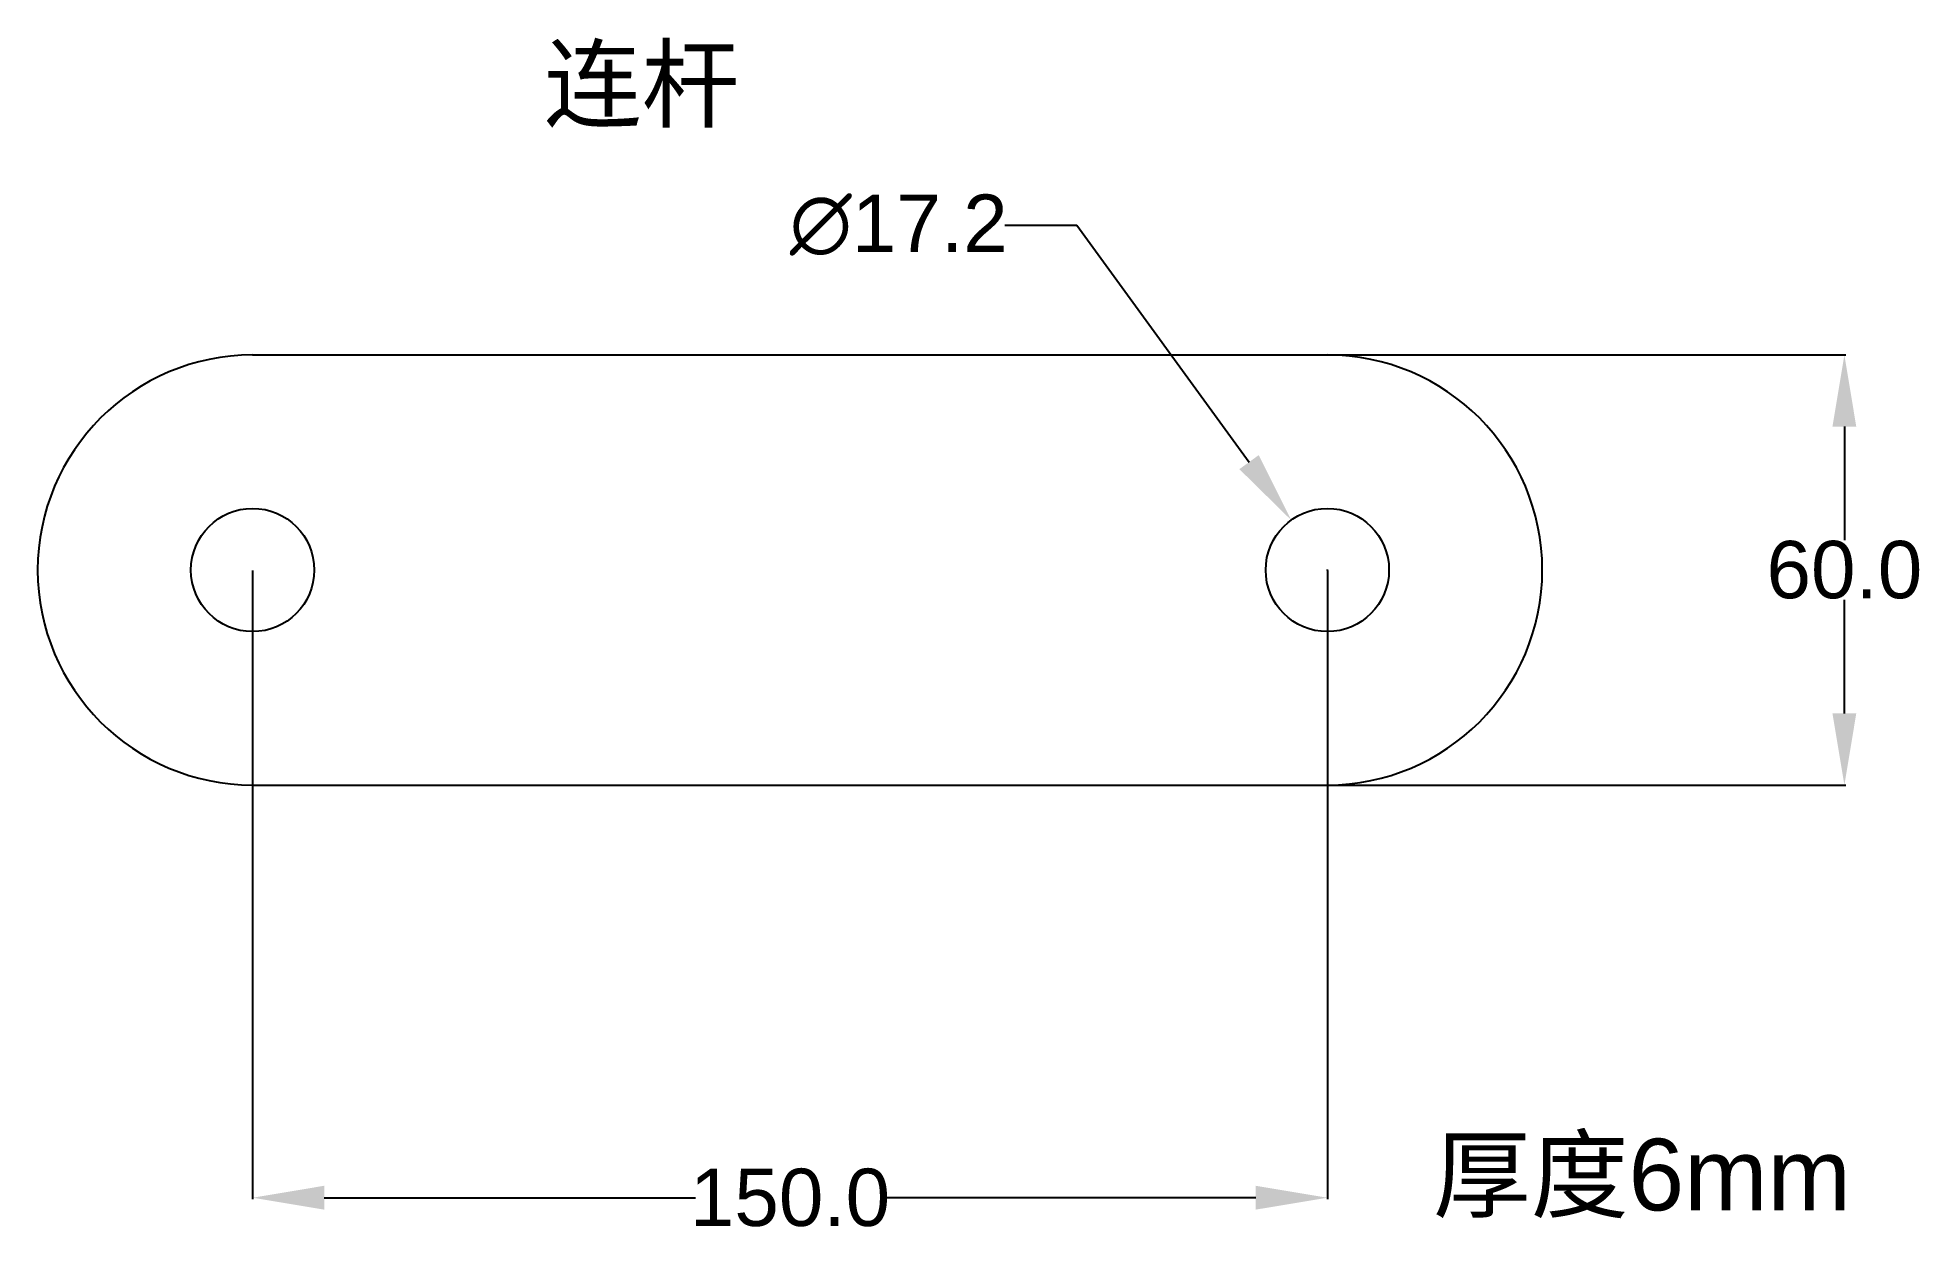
# Model space of a CAD drawing. Header units: millimetres. Extents: x -30 to 233, y -93 to 74.
import ezdxf

# ---------------------------------------------------------------- set-up
doc = ezdxf.new("R2010")
doc.units = ezdxf.units.MM
doc.styles.get("Standard").update_dxf_attribs({"font": 'arial.ttf'})
doc.dimstyles.get("Standard").update_dxf_attribs({"dimtxt": 8, "dimasz": 10, "dimexe": 0.18, "dimexo": 0.0625, "dimgap": 0.09, "dimtad": 0, "dimtih": 1, "dimtoh": 1, "dimdec": 1, "dimzin": 0, "dimdsep": 46, "dimtxsty": 'Standard', "dimcen": 0.09, "dimclrd": 3, "dimclre": 3, "dimclrt": 3, "dimadec": 0, "dimazin": 0, "dimtfac": 1, "dimtdec": 1, "dimtofl": 0, "dimtmove": 0, "dimatfit": 3, "dimfxl": 1, "dimtolj": 1, "dimtzin": 0, "dimarcsym": 0})

# ---------------------------------------------------------------- blocks, each defined once
blk = doc.blocks.new('*D1')
at = {"color": 3, "lineweight": -2, "transparency": 16777216}
for p, q in [((0, -0.06), (0, -87.76)), ((150, -0.06), (150, -87.76)), ((10, -87.58), (61.8, -87.58)), ((140, -87.58), (88.2, -87.58))]:
    blk.add_line(p, q, dxfattribs=at)
at = {"color": 3, "transparency": 16777216}
for points in [[(10, -85.91), (10, -89.24), (0, -87.58)], [(140, -85.91), (140, -89.24), (150, -87.58)]]:
    blk.add_solid(points, dxfattribs=at)
at = {"layer": 'Defpoints', "color": 0, "transparency": 16777216}
for p in [(0, 0), (150, 0), (150, -87.58)]:
    blk.add_point(p, dxfattribs=at)
at = {"color": 3, "transparency": 16777216, "insert": (75, -87.58), "char_height": 8, "attachment_point": 5}
blk.add_mtext('\\A1;150.0', dxfattribs=at)
blk = doc.blocks.new('*D2')
at = {"color": 3, "lineweight": -2, "transparency": 16777216}
for p, q in [((150.06, 30), (222.34, 30)), ((222.16, 20), (222.16, 4.17)), ((222.16, -20), (222.16, -4.17)), ((150.06, -30), (222.34, -30))]:
    blk.add_line(p, q, dxfattribs=at)
at = {"color": 3, "transparency": 16777216}
for points in [[(220.49, 20), (223.82, 20), (222.16, 30)], [(220.49, -20), (223.82, -20), (222.16, -30)]]:
    blk.add_solid(points, dxfattribs=at)
at = {"layer": 'Defpoints', "color": 0, "transparency": 16777216}
for p in [(150, 30), (150, -30), (222.16, -30)]:
    blk.add_point(p, dxfattribs=at)
at = {"color": 3, "transparency": 16777216, "insert": (222.16, 0), "char_height": 8, "attachment_point": 5}
blk.add_mtext('\\A1;60.0', dxfattribs=at)
blk = doc.blocks.new('*D3')
at = {"color": 3, "lineweight": -2, "transparency": 16777216}
for p, q in [((104.97, 48.12), (115.04, 48.12)), ((115.04, 48.12), (139.07, 15.05)), ((150, -0.09), (150, 0.09)), ((149.91, 0), (150.09, 0))]:
    blk.add_line(p, q, dxfattribs=at)
at = {"color": 3, "transparency": 16777216}
blk.add_solid([(140.42, 16.03), (137.72, 14.07), (144.95, 6.96)], dxfattribs=at)
at = {"layer": 'Defpoints', "color": 0, "transparency": 16777216}
for p in [(144.95, 6.96), (155.05, -6.96)]:
    blk.add_point(p, dxfattribs=at)
at = {"color": 3, "transparency": 16777216, "insert": (90.18, 48.12), "char_height": 8, "attachment_point": 5}
blk.add_mtext('\\A1;∅17.2', dxfattribs=at)

msp = doc.modelspace()

# ---------------------------------------------------------------- linework, layer by layer
for p, q in [((0, 30), (150, 30)), ((0, -30), (150, -30))]:
    msp.add_line(p, q)
for centre in [(0, 0), (150, 0)]:
    msp.add_circle(centre, 8.6)
for centre, start, end in [((0, 0), 90, 270), ((150, 0), 270, 90)]:
    msp.add_arc(centre, 30, start, end)

# ---------------------------------------------------------------- texts
at = {"color": 2, "insert": (40.65, 72.81), "char_height": 10, "attachment_point": 1}
msp.add_mtext_dynamic_manual_height_columns('{\\fSimSun|b0|i0|c134|p2;连杆}', width=179.1748, gutter_width=12.5, heights=[0], dxfattribs=at)
at = {"insert": (164.75, -79.35), "char_height": 10, "attachment_point": 1}
msp.add_mtext_dynamic_manual_height_columns('{\\fSimSun|b0|i0|c134|p2;厚度}6mm', width=179.1748, gutter_width=12.5, heights=[0], dxfattribs=at)

# ---------------------------------------------------------------- dimensions: what is measured, and where the dimension line sits
dim = msp.add_diameter_dim_2p(p1=(155.05, -6.96), p2=(144.95, 6.96), dimstyle='Standard')
dim.commit()
dim.dimension.update_dxf_attribs({"geometry": '*D3', "text_midpoint": (90.18, 48.12), "dimtype": 163})
dim = msp.add_linear_dim(base=(222.16, -30), p1=(150, 30), p2=(150, -30), angle=90, dimstyle='Standard')
dim.commit()
dim.dimension.update_dxf_attribs({"geometry": '*D2', "text_midpoint": (222.16, 0)})
dim = msp.add_linear_dim(base=(150, -87.58), p1=(0, 0), p2=(150, 0), dimstyle='Standard')
dim.commit()
dim.dimension.update_dxf_attribs({"geometry": '*D1', "text_midpoint": (75, -87.58)})

doc.saveas('drawing.dxf')
